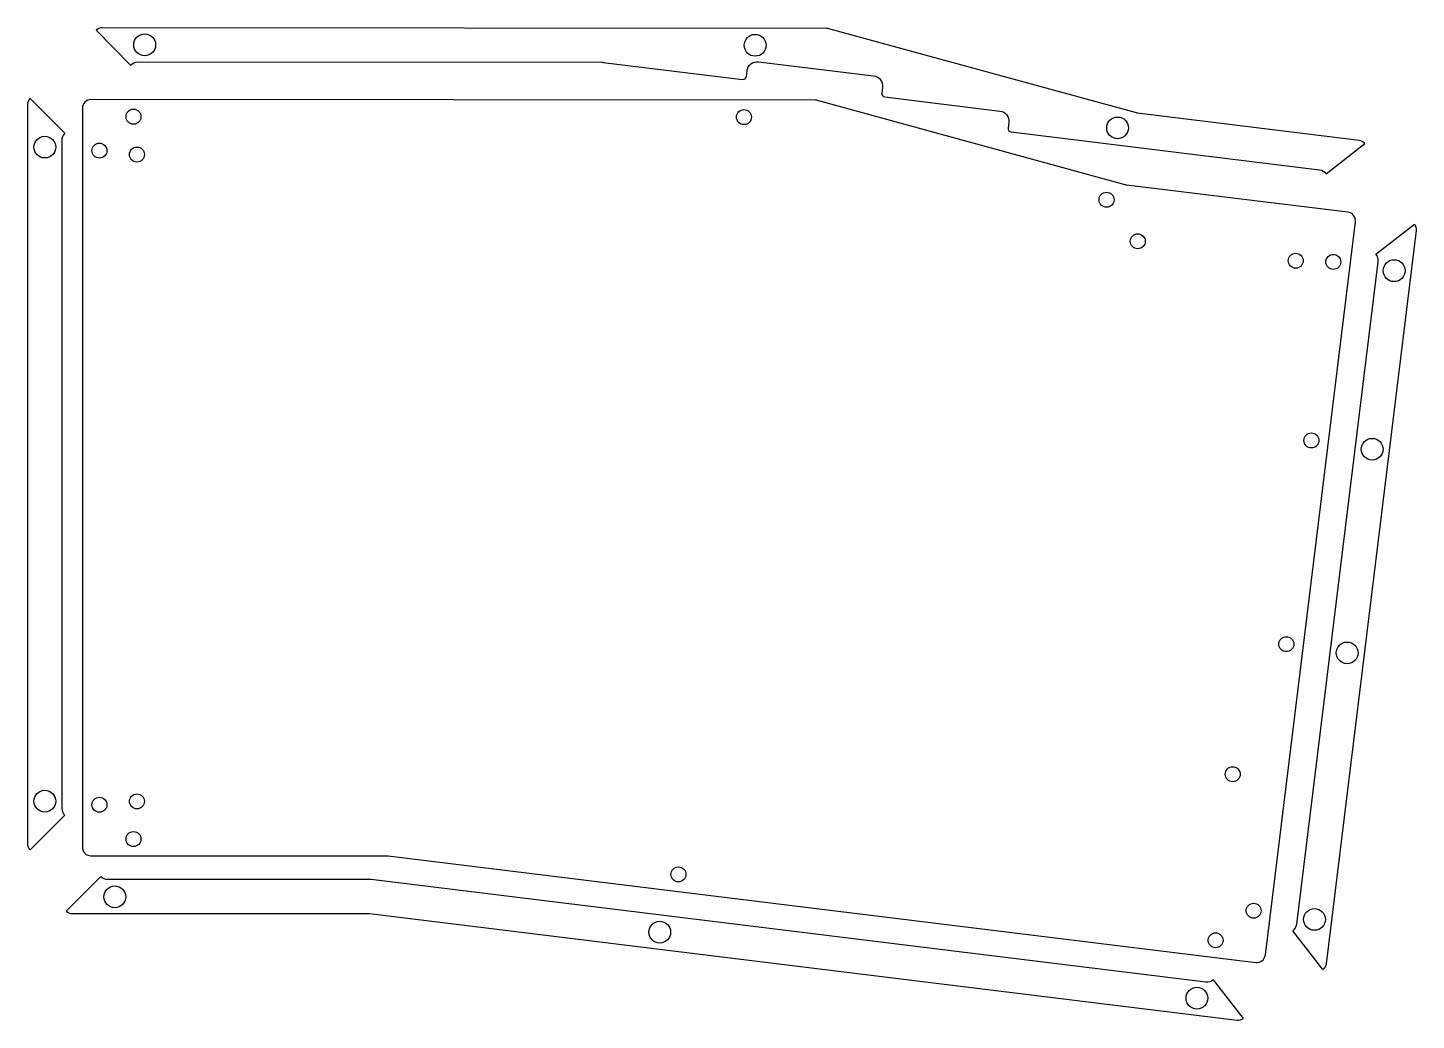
# Model space of a CAD drawing. Header units: millimetres. Extents: x -13 to 191, y -135 to 10.
import ezdxf

# ---------------------------------------------------------------- set-up
doc = ezdxf.new("R2010")
doc.units = ezdxf.units.MM
doc.layers.get('0').update_dxf_attribs({"linetype": 'CONTINUOUS'})

msp = doc.modelspace()

# ---------------------------------------------------------------- linework, layer by layer
for points in [[(-1.66, 10.4, 0.199024), (-2.55, 10.03), (2.51, 4.92, -0.199024), (3.58, 5.39), (71.77, 5.34, -0.030554), (71.95, 5.32), (92.4, 2.81, 0.414214), (92.96, 3.25), (93.06, 4.1, -0.414214), (94.73, 5.41), (111.65, 3.33, -0.414214), (112.96, 1.66), (112.86, 0.8, 0.414214), (113.29, 0.25), (130.21, -1.83, -0.414214), (131.52, -3.5), (131.42, -4.35, 0.414214), (131.85, -4.91), (177.14, -10.47, -0.198912), (178.14, -11.04), (183.79, -6.62, 0.198912), (182.96, -6.15), (150.43, -2.15, -0.03633), (150.26, -2.12), (105.07, 10.26, 0.066742), (104.74, 10.31)], [(-7.58, -104.21, 0.198912), (-7.14, -105.27), (-12.21, -110.34, -0.198912), (-12.58, -109.46), (-12.58, -0.88, -0.199024), (-12.21, 0), (-7.15, -5.1, 0.199024), (-7.58, -6.19)], [(182.41, -18.09, 0.414214), (181.32, -16.7), (148.8, -12.7, -0.03633), (148.62, -12.67), (103.43, -0.29, 0.066742), (103.1, -0.24), (-3.3, -0.15, 0.414464), (-4.55, -1.4), (-4.55, -109.98, 0.414214), (-3.3, -111.23), (40.22, -111.23, -0.030553), (40.37, -111.24), (167.79, -126.88, 0.414214), (169.19, -125.79)], [(173.23, -122.26, 0.198912), (173.79, -121.26), (185.74, -23.98, 0.198912), (185.43, -22.87), (191.08, -18.46, -0.198912), (191.34, -19.38), (178.12, -127.08, -0.198912), (177.64, -127.92)], [(160.44, -129.77), (37.88, -114.72, 0.030553), (37.82, -114.72), (-0.8, -114.72, -0.198912), (-1.86, -114.28), (-6.93, -119.35, 0.198912), (-6.05, -119.72), (37.47, -119.72, -0.030553), (37.62, -119.72), (165.04, -135.37, 0.198912), (165.96, -135.11), (161.55, -129.46, -0.198912)]]:
    msp.add_lwpolyline(points, format="xyb", close=True)
for centre, radius in [((4.59, 7.89), 1.6), ((94.25, 7.82), 1.6), ((2.95, -2.66), 1.1), ((92.61, -2.73), 1.1), ((147.49, -4.31), 1.6), ((-10.08, -7.13), 1.6), ((-2.05, -7.65), 1.1), ((3.45, -8.22), 1.1), ((145.86, -14.86), 1.1), ((150.45, -20.97), 1.1), ((173.65, -23.82), 1.1), ((179.17, -23.99), 1.1), ((188.1, -25.28), 1.6), ((175.95, -50.22), 1.1), ((184.88, -51.51), 1.6), ((172.27, -80.14), 1.1), ((181.2, -81.43), 1.6), ((164.39, -99.24), 1.1), ((-10.08, -103.21), 1.6), ((-2.05, -103.73), 1.1), ((3.45, -103.23), 1.1), ((2.95, -108.77), 1.1), ((82.99, -113.95), 1.1), ((0.2, -117.25), 1.6), ((167.47, -119.29), 1.1), ((176.4, -120.57), 1.6), ((80.24, -122.44), 1.6), ((161.89, -123.64), 1.1), ((159.14, -132.13), 1.6)]:
    msp.add_circle(centre, radius)

doc.saveas('drawing.dxf')
